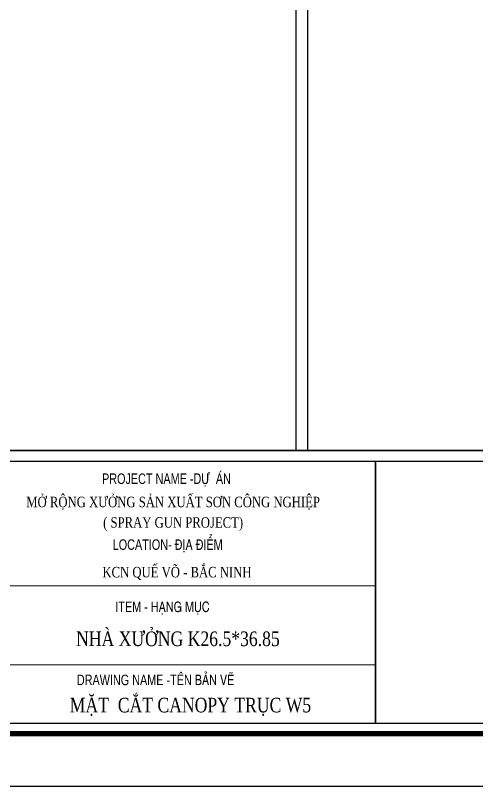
# Model space of a CAD drawing. Header units: inches. Extents: x 315041 to 662841, y -45540 to -35018.
# Drawn here: x 329628.7 to 329707.9, y -37638.9 to -37506.7 of the extents above; entities that cross this region are included whole.
import ezdxf
from ezdxf.enums import TextEntityAlignment as Align

# ---------------------------------------------------------------- set-up
doc = ezdxf.new("R2010")
doc.units = ezdxf.units.IN
doc.header["$MEASUREMENT"] = 0
for name, color, linetype in [('2', 2, 'Continuous'), ('7', 7, 'Continuous'), ('BAO KHUNG', 31, 'Continuous')]:
    doc.layers.add(name, color=color, linetype=linetype)
doc.layers.add('Cover text', color=7, linetype='Continuous', true_color=0x52370f)
doc.layers.add('S-Hatch', color=8, linetype='Continuous', lineweight=9)
doc.styles.add('ST3', font='times.ttf', dxfattribs={"width": 0.8})
doc.styles.get("Standard").update_dxf_attribs({"font": 'VHARIALN.TTF'})

# ---------------------------------------------------------------- blocks, each defined once
blk = doc.blocks.new('A$C75D82031')
at = {"layer": '2', "color": 157, "linetype": 'Continuous'}
blk.add_lwpolyline([(0, 420), (594, 420), (594, 0), (0, 0)], close=True, dxfattribs=at)
at = {"layer": '7', "color": 147, "linetype": 'Continuous'}
blk.add_lwpolyline([(12.33, 57.61), (581.67, 57.61), (581.67, 409.19), (12.33, 409.19)], close=True, dxfattribs=at)
at = {"layer": 'BAO KHUNG', "color": 167, "linetype": 'Continuous', "const_width": 0.871}
blk.add_lwpolyline([(10.59, 9.07), (583.41, 9.07), (583.41, 410.93), (10.59, 410.93)], close=True, dxfattribs=at)
at = {"layer": 'BAO KHUNG', "color": 7}
for points in [[(12.33, 55.81), (80.92, 55.81), (80.92, 10.81), (12.33, 10.81)], [(80.92, 55.81), (144.95, 55.81), (144.95, 10.81), (80.92, 10.81)]]:
    blk.add_lwpolyline(points, close=True, dxfattribs=at)
at = {"layer": 'S-Hatch'}
for p, q in [((12.33, 34.43), (80.92, 34.43)), ((80.92, 20.88), (12.33, 20.88))]:
    blk.add_line(p, q, dxfattribs=at)
at = {"layer": 'BAO KHUNG', "color": 7, "linetype": 'Continuous', "width": 0.9}
for s, p in [('PROJECT NAME -Dù  ÁN ', (45.37, 51.89)), ('LOCATION- §ÞA §IÓM', (45.32, 40.59))]:
    blk.add_text(s, height=1.8, dxfattribs=at).set_placement(p, align=Align.CENTER)
for s, p in [('ITEM - H¹NG MôC', (36.35, 29.93)), ('DRAWING NAME -T£N B¶N VÏ', (29.76, 17.39))]:
    blk.add_text(s, height=1.8, dxfattribs=at).set_placement(p)
at = {"layer": 'Cover text', "linetype": 'Continuous', "style": 'ST3', "width": 0.8}
for s, p in [('MỞ RỘNG XƯỞNG SẢN XUẤT SƠN CÔNG NGHIỆP', (46.25, 47.9)), ('( SPRAY GUN PROJECT)', (46.25, 44.39)), (' KCN QUẾ VÕ - BẮC NINH', (46.64, 35.87))]:
    blk.add_text(s, height=1.8, dxfattribs=at).set_placement(p, align=Align.CENTER)

msp = doc.modelspace()

# ---------------------------------------------------------------- linework, layer by layer
at = {"color": 8}
for points in [[(329621.7734, -37229.7343), (330191.1113, -37229.7343), (330191.1113, -37581.3141), (329621.7734, -37581.3141)], [(330191.1113, -37229.7343), (329621.7734, -37229.7343), (329621.7734, -37581.3141), (330191.1113, -37581.3141)]]:
    msp.add_lwpolyline(points, close=True, dxfattribs=at)
at = {"layer": '2'}
for p, q in [((329676.8074, -37581.3141), (329676.8074, -37229.7343)), ((329678.8074, -37581.3141), (329678.8074, -37229.7343))]:
    msp.add_line(p, q, dxfattribs=at)

# ---------------------------------------------------------------- block references
at = {"color": 1}
msp.add_blockref('A$C75D82031', (329609.4423, -37638.9242), dxfattribs=at)

# ---------------------------------------------------------------- texts
at = {"color": 3, "linetype": 'Continuous', "style": 'ST3', "width": 0.8}
for s, p in [('NHÀ XƯỞNG K26.5*36.85', (329639.0634, -37614.8329)), ('MẶT  CẮT CANOPY TRỤC W5 ', (329637.9864, -37626.2016))]:
    msp.add_text(s, height=2.5, dxfattribs=at).set_placement(p)

doc.saveas('drawing.dxf')
